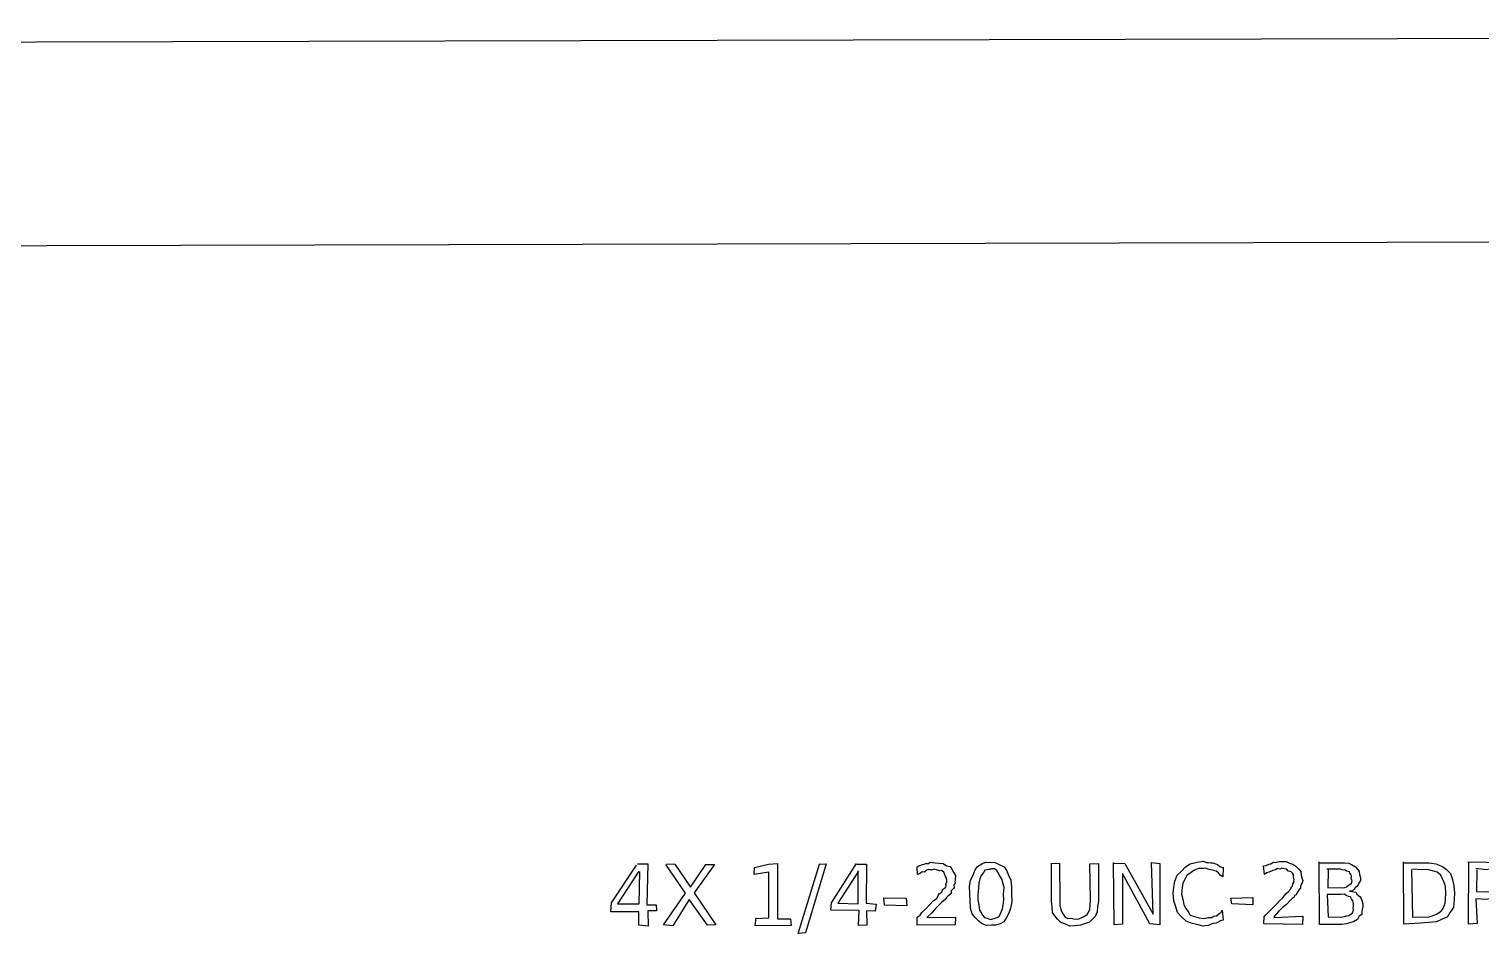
# Model space of a CAD drawing. Header units: millimetres. Extents: x 0 to 460, y -1 to 401.
# Drawn here: x 199.1 to 270.3, y 355.6 to 400.5 of the extents above; entities that cross this region are included whole.
import ezdxf

# ---------------------------------------------------------------- set-up
doc = ezdxf.new("R2010")
doc.units = ezdxf.units.MM

msp = doc.modelspace()

# ---------------------------------------------------------------- linework, layer by layer
for points in [[(0.495, -0.592), (460.469, 0.584), (459.479, 400.547), (-0.496, 399.407)], [(10.499, 9.49), (450.481, 10.551), (449.517, 390.548), (9.555, 389.449)]]:
    msp.add_lwpolyline(points, close=True)
for points in [[(228.932, 359.664), (229.433, 359.662), (229.393, 357.652), (229.856, 357.653), (229.872, 357.361), (229.433, 357.362), (229.449, 356.611), (228.997, 356.664), (228.991, 357.312), (227.633, 357.321), (227.665, 357.757), (228.883, 359.606)], [(229.006, 359.299), (227.957, 357.701), (229.013, 357.703), (229.046, 359.291)], [(230.359, 359.661), (230.769, 359.643), (231.525, 358.521), (232.282, 359.632), (232.704, 359.63), (231.714, 358.24), (232.773, 356.678), (232.368, 356.66), (231.459, 357.918), (230.671, 356.633), (230.2, 356.673), (231.285, 358.221), (230.326, 359.631)], [(234.747, 356.986), (235.371, 357.014), (235.375, 359.264), (234.652, 359.147), (234.665, 359.479), (235.343, 359.654), (235.784, 359.684), (235.794, 356.968), (236.433, 356.967), (236.468, 356.648), (234.692, 356.628), (234.74, 357.023)], [(237.84, 359.649), (238.181, 359.665), (237.163, 356.288), (236.798, 356.257), (237.849, 359.656)], [(239.682, 359.655), (240.152, 359.645), (240.14, 357.736), (240.625, 357.697), (240.579, 357.348), (240.147, 357.357), (240.173, 356.668), (239.765, 356.645), (239.791, 357.386), (238.402, 357.403), (238.439, 357.753), (239.657, 359.674)], [(239.763, 359.304), (238.746, 357.741), (239.747, 357.7), (239.742, 359.317)], [(243.128, 357.044), (244.517, 357.052), (244.498, 356.68), (242.64, 356.662), (242.638, 357.045), (242.777, 357.159), (242.859, 357.278), (243.089, 357.491), (243.258, 357.671), (243.422, 357.855), (243.604, 357.967), (243.663, 358.122), (243.715, 358.188), (243.864, 358.288), (243.879, 358.401), (243.975, 358.471), (244.038, 358.521), (244.048, 358.616), (244.041, 358.667), (244.088, 358.782), (244.087, 358.856), (244.071, 358.965), (244.025, 359.037), (243.974, 359.182), (243.947, 359.258), (243.822, 359.336), (243.727, 359.328), (243.63, 359.347), (243.459, 359.403), (243.373, 359.367), (243.258, 359.379), (243.213, 359.382), (243.114, 359.35), (242.981, 359.254), (242.875, 359.269), (242.753, 359.173), (242.656, 359.146), (242.638, 359.511), (242.723, 359.56), (242.9, 359.634), (242.984, 359.641), (243.056, 359.68), (243.186, 359.676), (243.266, 359.743), (243.379, 359.736), (243.508, 359.709), (243.704, 359.698), (243.914, 359.68), (244.065, 359.573), (244.248, 359.527), (244.339, 359.402), (244.432, 359.23), (244.517, 359.092), (244.493, 358.862), (244.486, 358.803), (244.491, 358.71), (244.43, 358.636), (244.44, 358.499), (244.409, 358.459), (244.303, 358.339), (244.295, 358.209), (244.184, 358.12), (244.132, 358.084), (244.071, 358.024), (244.01, 357.915), (243.829, 357.779), (243.689, 357.644), (243.532, 357.477), (243.351, 357.258), (243.107, 357.036)], [(246.21, 359.744), (246.462, 359.736), (246.68, 359.624), (246.892, 359.526), (247.033, 359.32), (247.097, 359.139), (247.229, 358.866), (247.259, 358.519), (247.258, 358.194), (247.268, 357.806), (247.205, 357.489), (247.124, 357.241), (246.994, 357.004), (246.883, 356.817), (246.692, 356.722), (246.472, 356.662), (246.268, 356.655), (246.009, 356.639), (245.793, 356.748), (245.655, 356.855), (245.472, 357.032), (245.329, 357.218), (245.251, 357.493), (245.229, 357.845), (245.213, 358.208), (245.19, 358.551), (245.251, 358.863), (245.373, 359.104), (245.475, 359.363), (245.585, 359.531), (245.808, 359.659), (245.984, 359.741), (246.231, 359.736)], [(246.232, 359.385), (246.122, 359.382), (245.945, 359.347), (245.882, 359.236), (245.763, 359.1), (245.697, 358.925), (245.653, 358.714), (245.637, 358.489), (245.606, 358.147), (245.609, 357.902), (245.651, 357.636), (245.693, 357.402), (245.768, 357.266), (245.828, 357.143), (245.933, 357.038), (246.063, 356.999), (246.226, 356.944), (246.409, 356.992), (246.553, 357.043), (246.652, 357.088), (246.712, 357.234), (246.81, 357.463), (246.841, 357.636), (246.878, 357.899), (246.861, 358.179), (246.89, 358.503), (246.836, 358.742), (246.797, 358.904), (246.676, 359.075), (246.593, 359.252), (246.529, 359.332), (246.416, 359.414), (246.248, 359.428)], [(249.188, 359.675), (249.605, 359.697), (249.623, 357.853), (249.616, 357.632), (249.672, 357.421), (249.711, 357.323), (249.793, 357.206), (249.881, 357.049), (250.009, 356.994), (250.178, 356.998), (250.376, 356.947), (250.549, 356.965), (250.705, 357.033), (250.797, 357.087), (250.958, 357.187), (251.032, 357.301), (251.087, 357.443), (251.102, 357.646), (251.12, 357.905), (251.09, 359.671), (251.515, 359.687), (251.516, 357.817), (251.468, 357.571), (251.445, 357.31), (251.348, 357.084), (251.239, 356.968), (251.071, 356.81), (250.834, 356.725), (250.628, 356.668), (250.334, 356.627), (250.113, 356.62), (249.893, 356.713), (249.669, 356.796), (249.502, 356.95), (249.381, 357.126), (249.27, 357.281), (249.241, 357.555), (249.212, 357.827), (249.21, 359.688)], [(252.283, 359.697), (252.809, 359.676), (254.187, 357.2), (254.112, 359.724), (254.517, 359.677), (254.522, 356.683), (254.026, 356.719), (252.693, 359.185), (252.693, 356.714), (252.279, 356.67), (252.252, 359.729)], [(257.622, 359.5), (257.614, 359.021), (257.473, 359.116), (257.392, 359.218), (257.276, 359.313), (257.16, 359.334), (257.021, 359.371), (256.933, 359.393), (256.764, 359.456), (256.673, 359.429), (256.411, 359.436), (256.18, 359.346), (256.064, 359.248), (255.845, 359.086), (255.779, 358.966), (255.642, 358.716), (255.619, 358.505), (255.586, 358.184), (255.642, 357.931), (255.698, 357.678), (255.786, 357.493), (255.907, 357.329), (256.01, 357.156), (256.223, 357.083), (256.449, 357.019), (256.663, 356.98), (256.782, 357.009), (256.893, 357.036), (257.069, 357.032), (257.149, 357.096), (257.293, 357.118), (257.42, 357.23), (257.529, 357.285), (257.57, 357.4), (257.631, 356.906), (257.492, 356.881), (257.352, 356.787), (257.286, 356.758), (257.121, 356.74), (257.035, 356.715), (256.904, 356.638), (256.748, 356.635), (256.636, 356.617), (256.337, 356.692), (256.057, 356.76), (255.818, 356.86), (255.588, 357.075), (255.379, 357.274), (255.301, 357.558), (255.214, 357.855), (255.176, 358.226), (255.214, 358.53), (255.252, 358.816), (255.366, 359.105), (255.59, 359.309), (255.775, 359.512), (256.005, 359.657), (256.349, 359.754), (256.659, 359.796), (256.795, 359.735), (256.911, 359.734), (257.022, 359.714), (257.122, 359.712), (257.293, 359.645), (257.347, 359.636), (257.455, 359.539), (257.576, 359.49)], [(260.098, 357.043), (261.534, 357.096), (261.509, 356.694), (259.609, 356.721), (259.637, 357.073), (259.713, 357.171), (259.903, 357.356), (260.065, 357.525), (260.272, 357.726), (260.407, 357.864), (260.541, 358.007), (260.652, 358.128), (260.716, 358.215), (260.804, 358.298), (260.937, 358.441), (260.977, 358.545), (261.028, 358.573), (261.037, 358.68), (261.1, 358.775), (261.085, 358.808), (261.098, 358.879), (261.061, 359.007), (261.061, 359.136), (261.006, 359.22), (260.949, 359.274), (260.794, 359.318), (260.744, 359.407), (260.636, 359.426), (260.502, 359.452), (260.404, 359.4), (260.289, 359.431), (260.213, 359.383), (260.056, 359.341), (259.984, 359.3), (259.861, 359.25), (259.742, 359.228), (259.653, 359.148), (259.6, 359.572), (259.73, 359.591), (259.866, 359.652), (259.958, 359.668), (260.08, 359.743), (260.194, 359.735), (260.303, 359.759), (260.374, 359.785), (260.5, 359.786), (260.703, 359.786), (260.875, 359.703), (261.032, 359.642), (261.191, 359.544), (261.33, 359.401), (261.435, 359.284), (261.442, 359.11), (261.497, 358.931), (261.519, 358.846), (261.488, 358.728), (261.456, 358.679), (261.405, 358.556), (261.415, 358.462), (261.341, 358.414), (261.241, 358.255), (261.193, 358.154), (261.122, 358.11), (261.102, 358.038), (261.008, 357.972), (260.877, 357.84), (260.73, 357.675), (260.537, 357.519), (260.335, 357.326), (260.109, 357.067)], [(262.296, 359.715), (263.342, 359.716), (263.575, 359.706), (263.775, 359.69), (263.917, 359.64), (264.101, 359.526), (264.208, 359.41), (264.286, 359.292), (264.306, 359.146), (264.348, 358.976), (264.357, 358.848), (264.265, 358.715), (264.232, 358.64), (264.178, 358.552), (264.096, 358.496), (264.044, 358.425), (263.956, 358.345), (263.812, 358.319), (263.945, 358.307), (264.12, 358.277), (264.168, 358.18), (264.324, 358.062), (264.379, 357.969), (264.434, 357.828), (264.471, 357.709), (264.466, 357.573), (264.419, 357.343), (264.422, 357.184), (264.291, 357.099), (264.198, 356.94), (264.014, 356.83), (263.875, 356.788), (263.659, 356.726), (263.442, 356.689), (262.348, 356.691), (262.323, 359.756)], [(262.761, 359.39), (262.758, 358.493), (263.304, 358.505), (263.491, 358.483), (263.584, 358.501), (263.666, 358.54), (263.765, 358.617), (263.815, 358.637), (263.916, 358.717), (263.935, 358.829), (263.888, 358.942), (263.911, 359.06), (263.886, 359.122), (263.829, 359.207), (263.804, 359.269), (263.661, 359.312), (263.595, 359.359), (263.451, 359.377), (263.367, 359.403), (262.706, 359.41)], [(266.446, 359.707), (267.312, 359.72), (267.72, 359.719), (268.039, 359.66), (268.371, 359.527), (268.558, 359.381), (268.752, 359.194), (268.854, 358.897), (268.924, 358.593), (268.958, 358.249), (268.947, 357.912), (268.907, 357.533), (268.737, 357.306), (268.605, 357.075), (268.347, 356.952), (268.067, 356.821), (267.68, 356.788), (267.298, 356.76), (266.468, 356.717), (266.457, 359.758)], [(266.848, 359.385), (266.901, 357.05), (267.343, 357.063), (267.66, 357.055), (267.907, 357.141), (268.082, 357.198), (268.299, 357.346), (268.404, 357.484), (268.497, 357.737), (268.512, 357.941), (268.524, 358.231), (268.515, 358.553), (268.454, 358.756), (268.37, 358.929), (268.293, 359.113), (268.114, 359.249), (267.886, 359.323), (267.627, 359.393), (267.341, 359.376), (266.896, 359.406)], [(269.613, 359.764), (270.516, 359.743), (270.792, 359.728), (271.012, 359.671), (271.134, 359.649), (271.324, 359.507), (271.44, 359.42), (271.521, 359.263), (271.573, 359.087), (271.576, 358.82), (271.555, 358.628), (271.495, 358.492), (271.449, 358.321), (271.276, 358.186), (271.159, 358.045), (271.02, 358.012), (270.803, 357.988), (270.521, 357.926), (270.007, 357.958), (270.065, 356.742), (269.642, 356.713), (269.653, 359.771)], [(270.046, 359.384), (270.026, 358.308), (270.536, 358.299), (270.649, 358.317), (270.772, 358.307), (270.883, 358.383), (271.015, 358.396), (271.055, 358.511), (271.128, 358.625), (271.125, 358.735), (271.164, 358.828), (271.126, 359.002), (271.13, 359.076), (271.051, 359.162), (270.989, 359.277), (270.924, 359.34), (270.759, 359.358), (270.646, 359.409), (270.513, 359.376), (270.004, 359.44)], [(240.998, 357.994), (242.102, 357.988), (242.131, 357.614), (241.039, 357.637), (241.007, 357.994)], [(258.007, 357.981), (259.079, 358.014), (259.081, 357.663), (258.053, 357.702), (257.998, 357.98)], [(262.719, 358.165), (262.763, 357.073), (263.405, 357.055), (263.572, 357.08), (263.673, 357.112), (263.784, 357.137), (263.896, 357.212), (263.953, 357.269), (264.007, 357.396), (263.987, 357.492), (264.008, 357.593), (264.003, 357.723), (263.973, 357.859), (263.913, 357.949), (263.857, 358.044), (263.757, 358.064), (263.678, 358.096), (263.547, 358.178), (263.39, 358.162), (262.72, 358.159)]]:
    msp.add_lwpolyline(points)

doc.saveas('drawing.dxf')
